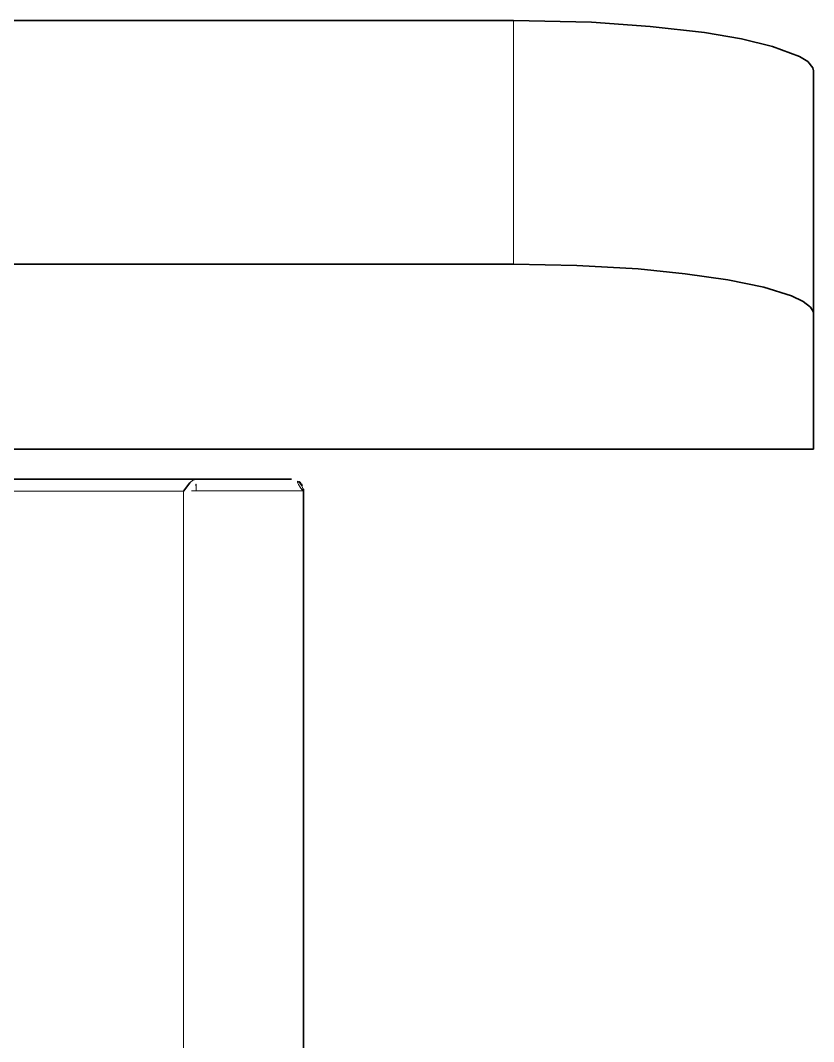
# Model space of a CAD drawing. Extents: x 16296677952 to 16296679688, y -37409618576 to -37409617304.
# Drawn here: x 16296678946.28 to 16296678959.5, y -37409618153.29 to -37409618136.26 of the extents above; entities that cross this region are included whole.
import ezdxf

# ---------------------------------------------------------------- set-up
doc = ezdxf.new("R2010")
doc.units = 0
doc.header["$LTSCALE"] = 10
doc.header["$MEASUREMENT"] = 0
doc.layers.get('0').update_dxf_attribs({"linetype": 'CONTINUOUS'})

msp = doc.modelspace()

# ---------------------------------------------------------------- linework, layer by layer
at = {"color": 7, "lineweight": 35}
for p, q in [((16296678849.50104, -37409618136.264229), (16296678954.50104, -37409618136.264229)), ((16296678849.50104, -37409618140.328247), (16296678954.50104, -37409618140.328247)), ((16296678959.50104, -37409618143.414558), (16296678929.50104, -37409618143.414558)), ((16296678949.19104, -37409618143.914558), (16296678854.811041, -37409618143.914558))]:
    msp.add_line(p, q, dxfattribs=at)
at = {"color": 7, "lineweight": 13, "ltscale": 0.101601}
msp.add_line((16296678954.50104, -37409618136.264229), (16296678954.50104, -37409618140.328247), dxfattribs=at)
at = {"color": 7, "lineweight": 35, "ltscale": 0.101168}
msp.add_line((16296678959.50104, -37409618137.105019), (16296678959.50104, -37409618141.151741), dxfattribs=at)
at = {"color": 7, "lineweight": 35, "ltscale": 0.02267}
msp.add_line((16296678959.50104, -37409618142.05854), (16296678959.50104, -37409618141.151741), dxfattribs=at)
at = {"color": 7, "lineweight": 35, "ltscale": 0.0339}
msp.add_line((16296678959.50104, -37409618143.414558), (16296678959.50104, -37409618142.05854), dxfattribs=at)
at = {"color": 7, "lineweight": 35, "ltscale": 0.04025}
msp.add_line((16296678950.801029, -37409618143.914558), (16296678949.19104, -37409618143.914558), dxfattribs=at)
msp.add_line((16296678950.801029, -37409618143.914558), (16296678949.19104, -37409618143.914558), dxfattribs=at)
at = {"color": 7, "lineweight": 35, "ltscale": 2.59399e-05}
msp.add_line((16296678950.978399, -37409618144.022133), (16296678950.977909, -37409618144.021217), dxfattribs=at)
msp.add_line((16296678950.978399, -37409618144.022133), (16296678950.977909, -37409618144.021217), dxfattribs=at)
msp.add_line((16296678950.978399, -37409618144.022133), (16296678950.977909, -37409618144.021217), dxfattribs=at)
msp.add_line((16296678950.978399, -37409618144.022133), (16296678950.977909, -37409618144.021217), dxfattribs=at)
msp.add_line((16296678950.978399, -37409618144.022133), (16296678950.977909, -37409618144.021217), dxfattribs=at)
msp.add_line((16296678950.978399, -37409618144.022133), (16296678950.977909, -37409618144.021217), dxfattribs=at)
at = {"color": 7, "lineweight": 13, "ltscale": 0.115257}
msp.add_line((16296678949.00104, -37409618144.114571), (16296678944.390751, -37409618144.114571), dxfattribs=at)
at = {"color": 7, "lineweight": 13, "ltscale": 0.239999}
msp.add_line((16296678949.00104, -37409618144.114571), (16296678949.00104, -37409618153.714546), dxfattribs=at)
at = {"color": 7, "lineweight": 13, "ltscale": 0.044476}
msp.add_line((16296678950.98999, -37409618144.104561), (16296678949.210939, -37409618144.104561), dxfattribs=at)
at = {"color": 7, "lineweight": 13, "ltscale": 0.044475}
msp.add_line((16296678950.98999, -37409618144.104561), (16296678949.211, -37409618144.104561), dxfattribs=at)
at = {"color": 7, "lineweight": 35, "ltscale": 0.239999}
for p, q in [((16296678951.00098, -37409618144.114571), (16296678951.00098, -37409618153.714546)), ((16296678951.00104, -37409618144.114571), (16296678951.00104, -37409618153.714546))]:
    msp.add_line(p, q, dxfattribs=at)
at = {"color": 7, "lineweight": 35}
for points in [[(16296678959.50104, -37409618137.105019), (16296678959.49036, -37409618137.054047), (16296678959.405519, -37409618136.95179), (16296678959.26453, -37409618136.863472), (16296678958.814951, -37409618136.696541), (16296678958.298531, -37409618136.57325), (16296678957.681339, -37409618136.468033), (16296678956.779301, -37409618136.363136), (16296678955.800659, -37409618136.295357), (16296678954.50104, -37409618136.264229)], [(16296678954.50104, -37409618140.328247), (16296678955.556709, -37409618140.348244), (16296678956.578501, -37409618140.408058), (16296678957.363041, -37409618140.486122), (16296678958.07135, -37409618140.588867), (16296678958.67206, -37409618140.713722), (16296678959.132879, -37409618140.856911), (16296678959.328131, -37409618140.949593), (16296678959.452271, -37409618141.044777), (16296678959.495609, -37409618141.116219), (16296678959.50104, -37409618141.151741)], [(16296678949.00104, -37409618144.114571), (16296678949.10309, -37409618143.974159), (16296678949.15906, -37409618143.924316), (16296678949.19104, -37409618143.914558)]]:
    msp.add_lwpolyline(points, dxfattribs=at)
for centre, radius, start, end in [((16296678950.801029, -37409618144.114571), 0.2, 27.8582401, 90), ((16296678950.801029, -37409618144.114571), 0.2, 27.8582401, 90), ((16296678950.78907, -37409618144.11805), 0.212101, 0.9407512, 27.1401969), ((16296678950.78907, -37409618144.11805), 0.212101, 0.9407512, 27.1401969)]:
    msp.add_arc(centre, radius, start, end, dxfattribs=at)
at = {"color": 7, "lineweight": 13}
for centre, radius, start, end in [((16296678949.26758, -37409618147.389931), 3.286009, 90.9873083, 94.6527031), ((16296678950.99054, -37409618144.11512), 0.010537, 3.1471866, 93.1544184), ((16296678950.990601, -37409618144.11512), 0.010537, 3.1471866, 93.1544184)]:
    msp.add_arc(centre, radius, start, end, dxfattribs=at)
for centre, ratio, start_param, end_param in [((16296678949.19104, -37409618144.104561), 0.104971552, 1.570848051, 3.141595321), ((16296678949.19104, -37409618144.104561), 0.104971552, 1.570848051, 3.141595321), ((16296678950.801029, -37409618144.104561), 0.994475138, 1.570796327, 3.141592654), ((16296678950.801029, -37409618144.104561), 0.994475138, 1.570796327, 3.141592654)]:
    msp.add_ellipse(centre, major_axis=(0, -0.190002), ratio=ratio, start_param=start_param, end_param=end_param, dxfattribs=at)

doc.saveas('drawing.dxf')
